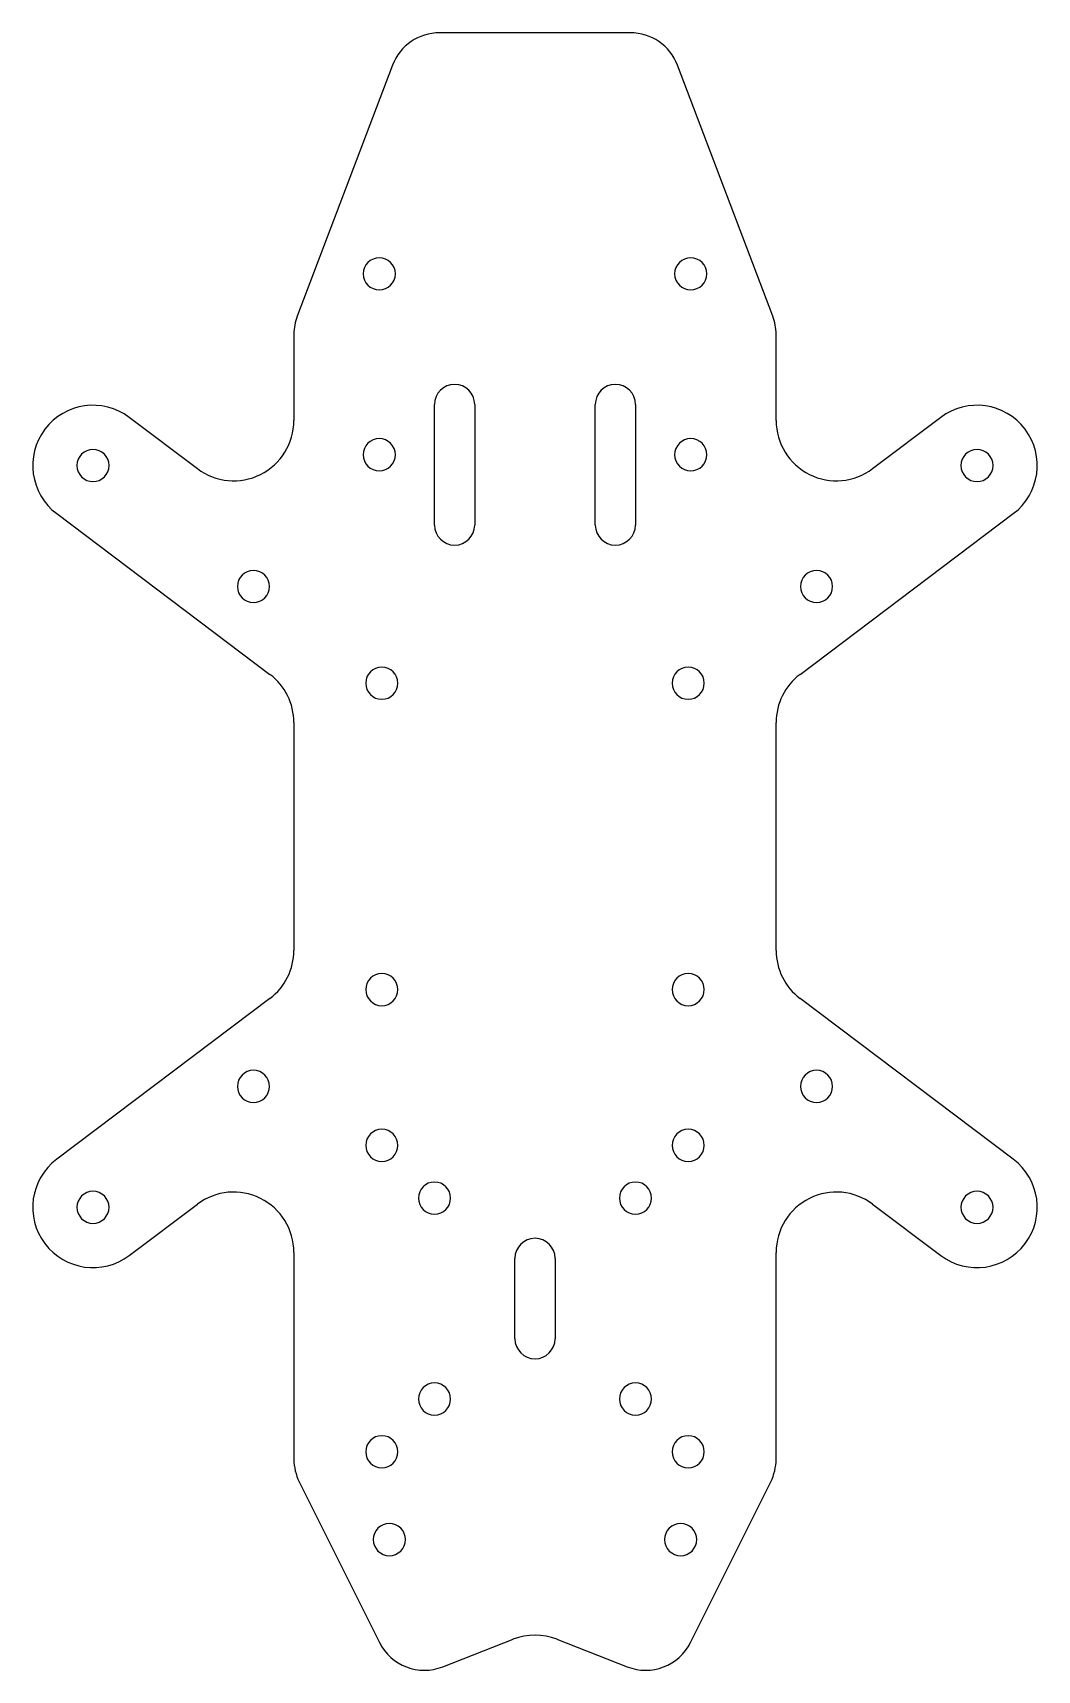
# Model space of a CAD drawing. Header units: millimetres. Extents: x -50 to 50, y -83 to 80.
import ezdxf

# ---------------------------------------------------------------- set-up
doc = ezdxf.new("R2010")
doc.units = ezdxf.units.MM
doc.layers.add('CUT', color=7, linetype='Continuous')

msp = doc.modelspace()

# ---------------------------------------------------------------- linework, layer by layer
at = {"layer": 'CUT'}
for p, q in [((9.5, 80), (-9.5, 80)), ((-14.17, 76.78), (-23.67, 51.78)), ((23.67, 51.78), (14.17, 76.78)), ((-24, 50), (-24, 41.4)), ((24, 41.4), (24, 50)), ((-10, 31), (-10, 43)), ((-6, 43), (-6, 31)), ((6, 31), (6, 43)), ((10, 43), (10, 31)), ((-33.61, 36.6), (-40.39, 41.71)), ((40.39, 41.71), (33.61, 36.6)), ((-47.61, 32.13), (-26.39, 16.13)), ((26.39, 16.13), (47.61, 32.13)), ((-24, 11.34), (-24, -11.34)), ((24, -11.34), (24, 11.34)), ((-26.39, -16.13), (-47.61, -32.13)), ((47.61, -32.13), (26.39, -16.13)), ((-40.39, -41.71), (-33.61, -36.6)), ((33.61, -36.6), (40.39, -41.71)), ((-24, -41.4), (-24, -62)), ((-2, -50), (-2, -42)), ((2, -42), (2, -50)), ((24, -62), (24, -41.4)), ((-23.47, -64.24), (-15.47, -80.24)), ((15.47, -80.24), (23.47, -64.24)), ((-9.17, -82.65), (-2.19, -79.91)), ((2.19, -79.91), (9.17, -82.65))]:
    msp.add_line(p, q, dxfattribs=at)
for centre, radius, start, end in [((-9.5, 75), 5, 90, 159.1932), ((9.5, 75), 5, 20.8068, 90), ((-15.5, 56), 1.6, 0, 180), ((15.5, 56), 1.6, 0, 180), ((-15.5, 56), 1.6, 180, 360), ((15.5, 56), 1.6, 180, 360), ((-19, 50), 5, 159.1932, 180), ((19, 50), 5, 0, 20.8068), ((-8, 43), 2, 0, 180), ((8, 43), 2, 0, 180), ((-44, 36.92), 6, 52.9918, 232.9918), ((44, 36.92), 6, -52.9918, 127.0082), ((-30, 41.4), 6, -127.0082, 0), ((30, 41.4), 6, -180, -52.9918), ((-15.5, 38), 1.6, 0, 180), ((15.5, 38), 1.6, 0, 180), ((-44, 36.92), 1.6, 0, 180), ((-15.5, 38), 1.6, 180, 360), ((15.5, 38), 1.6, 180, 360), ((44, 36.92), 1.6, 0, 180), ((-44, 36.92), 1.6, 180, 360), ((44, 36.92), 1.6, 180, 360), ((-8, 31), 2, 180, 360), ((8, 31), 2, 180, 360), ((-28.03, 24.88), 1.6, 0, 180), ((28.03, 24.88), 1.6, 0, 180), ((-28.03, 24.88), 1.6, 180, 360), ((28.03, 24.88), 1.6, 180, 360), ((-15.25, 15.25), 1.6, 0, 180), ((15.25, 15.25), 1.6, 0, 180), ((-30, 11.34), 6, 0, 52.9918), ((-15.25, 15.25), 1.6, 180, 360), ((15.25, 15.25), 1.6, 180, 360), ((30, 11.34), 6, 127.0082, 180), ((-30, -11.34), 6, -52.9918, 0), ((30, -11.34), 6, -180, -127.0082), ((-15.25, -15.25), 1.6, 0, 180), ((15.25, -15.25), 1.6, 0, 180), ((-15.25, -15.25), 1.6, 180, 360), ((15.25, -15.25), 1.6, 180, 360), ((-28.03, -24.88), 1.6, 0, 180), ((28.03, -24.88), 1.6, 0, 180), ((-28.03, -24.88), 1.6, 180, 360), ((28.03, -24.88), 1.6, 180, 360), ((-15.25, -30.75), 1.6, 0, 180), ((15.25, -30.75), 1.6, 0, 180), ((-15.25, -30.75), 1.6, 180, 360), ((15.25, -30.75), 1.6, 180, 360), ((-44, -36.92), 6, 127.0082, 307.0082), ((44, -36.92), 6, -127.0082, 52.9918), ((-44, -36.92), 1.6, 0, 180), ((-30, -41.4), 6, 0, 127.0082), ((-10, -36), 1.6, 0, 180), ((10, -36), 1.6, 0, 180), ((30, -41.4), 6, 52.9918, 180), ((44, -36.92), 1.6, 0, 180), ((-44, -36.92), 1.6, 180, 360), ((-10, -36), 1.6, 180, 360), ((10, -36), 1.6, 180, 360), ((44, -36.92), 1.6, 180, 360), ((0, -42), 2, 0, 180), ((0, -50), 2, 180, 360), ((-10, -56), 1.6, 0, 180), ((10, -56), 1.6, 0, 180), ((-10, -56), 1.6, 180, 360), ((10, -56), 1.6, 180, 360), ((-15.25, -61.25), 1.6, 0, 180), ((15.25, -61.25), 1.6, 0, 180), ((-15.25, -61.25), 1.6, 180, 360), ((15.25, -61.25), 1.6, 180, 360), ((-19, -62), 5, -180, -153.4349), ((19, -62), 5, -26.5651, 0), ((-14.5, -70), 1.6, 0, 180), ((14.5, -70), 1.6, 0, 180), ((-14.5, -70), 1.6, 180, 360), ((14.5, -70), 1.6, 180, 360), ((0, -85.5), 6, 68.5738, 111.4262), ((-11, -78), 5, -153.4349, -68.5738), ((11, -78), 5, -111.4262, -26.5651)]:
    msp.add_arc(centre, radius, start, end, dxfattribs=at)

doc.saveas('drawing.dxf')
